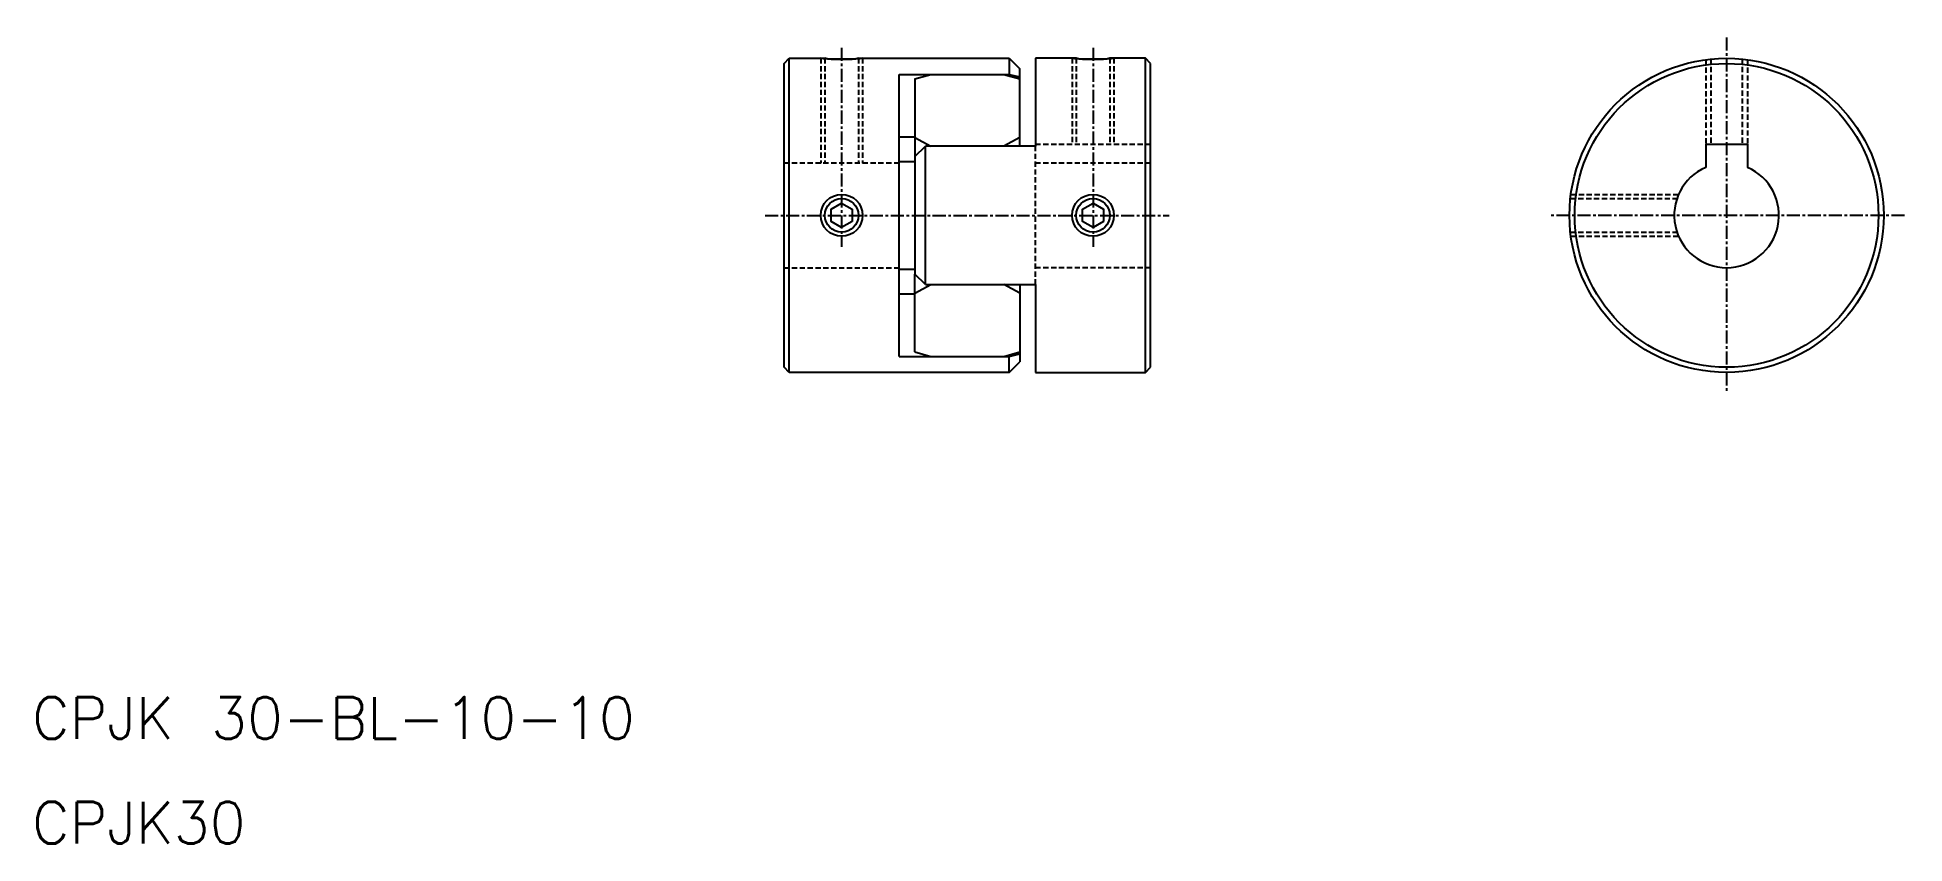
# Model space of a CAD drawing. Extents: x 11 to 189, y 10 to 87.
import ezdxf

# ---------------------------------------------------------------- set-up
doc = ezdxf.new("R2010")
doc.units = 0
doc.linetypes.add('CENTER', pattern=[2, 1.25, -0.25, 0.25, -0.25])
doc.linetypes.add('DASHED', pattern=[0.75, 0.5, -0.25])
doc.layers.get('0').update_dxf_attribs({"linetype": 'CONTINUOUS'})
doc.layers.add('CENTER', color=1, linetype='CENTER')
doc.styles.get("Standard").update_dxf_attribs({"font": 'txt', "bigfont": 'BIGFONT'})

msp = doc.modelspace()

# ---------------------------------------------------------------- linework, layer by layer
at = {"color": 7, "linetype": 'CONTINUOUS'}
for p, q in [((81.812525, 84.5), (82.312525, 85)), ((81.812525, 55.5), (81.812525, 84.5)), ((82.312525, 55), (82.312525, 85)), ((82.312525, 85), (85.712525, 85)), ((88.912525, 85), (103.312525, 85)), ((103.312525, 85), (103.312525, 83.321256)), ((103.312525, 85), (104.312525, 84)), ((104.312525, 76.608607), (104.312525, 84)), ((105.812525, 85), (105.812525, 76.608607)), ((109.712525, 85), (105.812525, 85)), ((116.312525, 85), (112.912525, 85)), ((116.312525, 55), (116.312525, 85)), ((116.812525, 84.5), (116.312525, 85)), ((116.812525, 55.5), (116.812525, 84.5)), ((92.812525, 56.534254), (92.812525, 83.465747)), ((92.812525, 83.465747), (103.312525, 83.465747)), ((94.312525, 83.032274), (95.812525, 83.465747)), ((94.312525, 83.032274), (94.312525, 75.608607)), ((102.812525, 83.465747), (104.312525, 83.032274)), ((103.312525, 83.465747), (104.312525, 83.231095)), ((92.812525, 77.5), (94.312525, 77.5)), ((94.312525, 77.42244), (95.812525, 76.608607)), ((104.312525, 77.426968), (102.812525, 76.608607)), ((169.812525, 76.8), (173.812525, 76.8)), ((169.812525, 76.8), (169.812525, 74.582576)), ((173.812525, 76.8), (173.812525, 74.582576)), ((92.812525, 75.144292), (94.312525, 75.144292)), ((94.312525, 75.608607), (95.312525, 76.608607)), ((94.312525, 75.608607), (94.312525, 64.391394)), ((95.312525, 63.391394), (95.312525, 76.608607)), ((105.812525, 76.608607), (95.312525, 76.608607)), ((81.812525, 70), (81.812625, 70)), ((92.812525, 64.855709), (94.312525, 64.855709)), ((94.312525, 56.967727), (94.312525, 64.391394)), ((95.312525, 63.391394), (94.312525, 64.391394)), ((81.812525, 62.75), (81.812525, 62.7501)), ((92.812525, 62.5), (94.312525, 62.5)), ((94.312525, 62.577561), (95.812525, 63.391394)), ((95.312525, 63.391394), (105.812525, 63.391394)), ((104.312525, 62.573033), (102.812525, 63.391394)), ((104.312525, 63.391394), (104.312525, 56)), ((105.812525, 63.391394), (105.812525, 55)), ((82.312525, 55), (81.812525, 55.5)), ((92.812525, 56.534254), (103.312525, 56.534254)), ((94.312525, 56.967727), (95.812525, 56.534254)), ((102.812525, 56.534254), (104.312525, 56.967727)), ((103.312525, 56.534254), (104.312525, 56.768905)), ((103.312525, 55), (103.312525, 56.678745)), ((103.312525, 55), (104.312525, 56)), ((116.312525, 55), (116.812525, 55.5)), ((103.312525, 55), (82.312525, 55)), ((105.812525, 55), (116.312525, 55))]:
    msp.add_line(p, q, dxfattribs=at)
at = {"color": 3, "linetype": 'DASHED'}
for p, q in [((85.312525, 85), (85.312525, 75)), ((85.712525, 85), (85.712525, 75)), ((88.912525, 85), (88.912525, 75)), ((89.312525, 85), (89.312525, 75)), ((109.312525, 85), (109.312525, 76.8)), ((109.712525, 85), (109.712525, 76.8)), ((112.912525, 85), (112.912525, 76.8)), ((113.312525, 85), (113.312525, 76.8)), ((169.812525, 84.866069), (169.812525, 76.8)), ((170.312525, 84.924812), (170.312525, 76.8)), ((173.312525, 84.924812), (173.312525, 76.8)), ((173.812525, 84.866069), (173.812525, 76.8)), ((105.812525, 76.8), (116.812525, 76.8)), ((92.812525, 75), (81.812525, 75)), ((105.812525, 63.391394), (105.812525, 76.608607)), ((116.812525, 75), (105.812525, 75)), ((156.898103, 71.6), (167.075438, 71.6)), ((156.946457, 72), (167.22995, 72)), ((156.898103, 68.4), (167.075438, 68.4)), ((156.946457, 68), (167.22995, 68)), ((81.812525, 65), (92.812525, 65)), ((116.812525, 65), (105.812525, 65))]:
    msp.add_line(p, q, dxfattribs=at)
at = {"color": 3, "linetype": 'CONTINUOUS', "flags": 128}
for points in [[(89.312525, 85), (89.044576, 84.933034), (88.312525, 84.884012), (87.312525, 84.866068), (86.312525, 84.884012), (85.580474, 84.933034), (85.312525, 85)], [(113.312525, 85), (113.044576, 84.933034), (112.312525, 84.884012), (111.312525, 84.866068), (110.312525, 84.884012), (109.580474, 84.933034), (109.312525, 85)]]:
    msp.add_lwpolyline(points, dxfattribs=at)
at = {"color": 7, "linetype": 'CONTINUOUS', "flags": 128}
for points in [[(88.912525, 85), (88.698165, 84.957211), (88.112525, 84.925888), (87.312525, 84.914422), (86.512525, 84.925888), (85.926884, 84.957211), (85.712525, 85)], [(112.912525, 85), (112.698165, 84.957211), (112.112525, 84.925888), (111.312525, 84.914422), (110.512525, 84.925888), (109.926884, 84.957211), (109.712525, 85)]]:
    msp.add_lwpolyline(points, dxfattribs=at)
at = {"color": 7, "linetype": 'CONTINUOUS'}
for points in [[(88.312525, 69.42265), (87.312525, 68.8453), (86.312525, 69.42265), (86.312525, 70.577351), (87.312525, 71.154701), (88.312525, 70.577351)], [(112.312525, 69.42265), (111.312525, 68.8453), (110.312525, 69.42265), (110.312525, 70.577351), (111.312525, 71.154701), (112.312525, 70.577351)]]:
    msp.add_lwpolyline(points, close=True, dxfattribs=at)
for centre, radius in [((171.812525, 70), 15), ((171.812525, 70), 14.5), ((87.312525, 70), 2), ((111.312525, 70), 2)]:
    msp.add_circle(centre, radius, dxfattribs=at)
at = {"color": 3, "linetype": 'CONTINUOUS'}
for centre in [(87.312525, 70), (111.312525, 70)]:
    msp.add_circle(centre, 1.6, dxfattribs=at)
at = {"color": 7, "linetype": 'CONTINUOUS'}
msp.add_arc((171.812525, 70), 5, 113.578178, 66.421822, dxfattribs=at)
at = {"layer": 'CENTER', "color": 1, "linetype": 'CENTER'}
for p, q in [((87.312525, 86), (87.312525, 67)), ((111.312525, 86), (111.312525, 67)), ((171.812525, 87), (171.812525, 53)), ((80, 70), (118.579975, 70)), ((188.812525, 70), (154.812525, 70))]:
    msp.add_line(p, q, dxfattribs=at)

# ---------------------------------------------------------------- texts
at = {"color": 7, "linetype": 'CONTINUOUS'}
for s, p in [('CPJK 30-BL-10-10', (10, 20)), ('CPJK30', (10, 10))]:
    msp.add_text(s, height=4, dxfattribs=at).set_placement(p)

doc.saveas('drawing.dxf')
